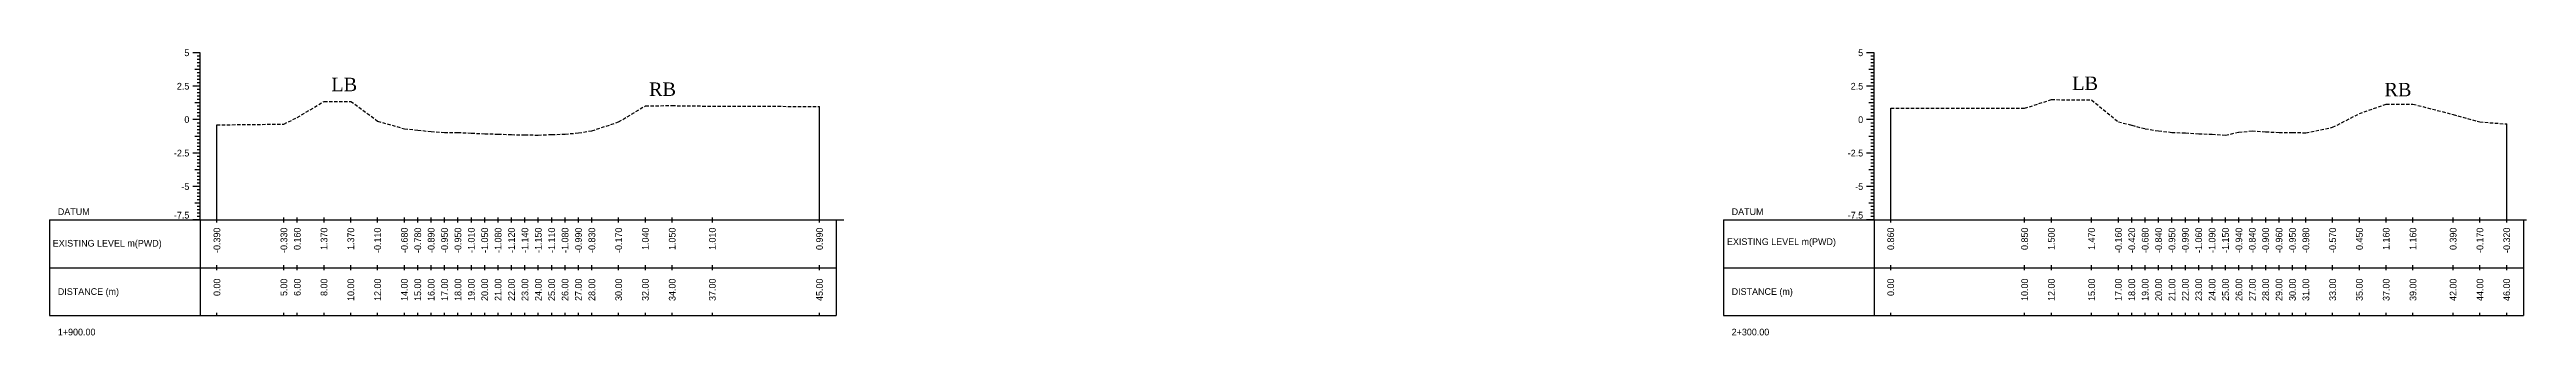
# Model space of a CAD drawing. Header units: inches. Extents: x 6579 to 9220, y -2276 to -1013.
# Drawn here: x 7655.2 to 7840.2, y -1494.5 to -1473.1 of the extents above; entities that cross this region are included whole.
import ezdxf
from ezdxf.enums import TextEntityAlignment as Align

# ---------------------------------------------------------------- set-up
doc = ezdxf.new("R2010")
doc.units = ezdxf.units.IN
doc.header["$MEASUREMENT"] = 0
doc.linetypes.add('HIDDEN', pattern=[0.375, 0.25, -0.125])
doc.layers.add('CS_Drawing', color=7, linetype='Continuous')
doc.layers.add('GL', color=3, linetype='HIDDEN')
doc.styles.add('romans', font='romans.shx')

msp = doc.modelspace()

# ---------------------------------------------------------------- linework, layer by layer
at = {"layer": 'CS_Drawing'}
for p, q in [((7666.45, -1473.39), (7665.89, -1473.39)), ((7666.45, -1473.39), (7666.06, -1473.39)), ((7666.45, -1473.39), (7666.22, -1473.39)), ((7666.45, -1473.64), (7666.22, -1473.64)), ((7666.45, -1473.89), (7666.22, -1473.89)), ((7666.45, -1474.14), (7666.22, -1474.14)), ((7666.45, -1485.89), (7666.45, -1473.39)), ((7791.45, -1473.39), (7790.89, -1473.39)), ((7791.45, -1473.39), (7791.06, -1473.39)), ((7791.45, -1473.39), (7791.22, -1473.39)), ((7791.45, -1473.64), (7791.22, -1473.64)), ((7791.45, -1473.89), (7791.22, -1473.89)), ((7791.45, -1474.14), (7791.22, -1474.14)), ((7791.45, -1485.89), (7791.45, -1473.39)), ((7666.45, -1475.89), (7665.89, -1475.89)), ((7666.45, -1474.64), (7666.06, -1474.64)), ((7666.45, -1475.89), (7666.06, -1475.89)), ((7666.45, -1474.39), (7666.22, -1474.39)), ((7666.45, -1474.64), (7666.22, -1474.64)), ((7666.45, -1474.89), (7666.22, -1474.89)), ((7666.45, -1475.14), (7666.22, -1475.14)), ((7666.45, -1475.39), (7666.22, -1475.39)), ((7666.45, -1475.64), (7666.22, -1475.64)), ((7666.45, -1475.89), (7666.22, -1475.89)), ((7791.45, -1475.89), (7790.89, -1475.89)), ((7791.45, -1474.64), (7791.06, -1474.64)), ((7791.45, -1475.89), (7791.06, -1475.89)), ((7791.45, -1474.39), (7791.22, -1474.39)), ((7791.45, -1474.64), (7791.22, -1474.64)), ((7791.45, -1474.89), (7791.22, -1474.89)), ((7791.45, -1475.14), (7791.22, -1475.14)), ((7791.45, -1475.39), (7791.22, -1475.39)), ((7791.45, -1475.64), (7791.22, -1475.64)), ((7791.45, -1475.89), (7791.22, -1475.89)), ((7666.45, -1477.14), (7666.06, -1477.14)), ((7666.45, -1476.14), (7666.22, -1476.14)), ((7666.45, -1476.39), (7666.22, -1476.39)), ((7666.45, -1476.64), (7666.22, -1476.64)), ((7666.45, -1476.89), (7666.22, -1476.89)), ((7666.45, -1477.14), (7666.22, -1477.14)), ((7666.45, -1477.39), (7666.22, -1477.39)), ((7666.45, -1477.64), (7666.22, -1477.64)), ((7666.45, -1477.89), (7666.22, -1477.89)), ((7712.7, -1485.89), (7712.7, -1477.4)), ((7791.45, -1477.14), (7791.06, -1477.14)), ((7791.45, -1476.14), (7791.22, -1476.14)), ((7791.45, -1476.39), (7791.22, -1476.39)), ((7791.45, -1476.64), (7791.22, -1476.64)), ((7791.45, -1476.89), (7791.22, -1476.89)), ((7791.45, -1477.14), (7791.22, -1477.14)), ((7791.45, -1477.39), (7791.22, -1477.39)), ((7791.45, -1477.64), (7791.22, -1477.64)), ((7791.45, -1477.89), (7791.22, -1477.89)), ((7792.7, -1485.89), (7792.7, -1477.53)), ((7666.45, -1478.39), (7665.89, -1478.39)), ((7666.45, -1478.39), (7666.06, -1478.39)), ((7666.45, -1479.64), (7666.06, -1479.64)), ((7666.45, -1478.14), (7666.22, -1478.14)), ((7666.45, -1478.39), (7666.22, -1478.39)), ((7666.45, -1478.64), (7666.22, -1478.64)), ((7666.45, -1478.89), (7666.22, -1478.89)), ((7666.45, -1479.14), (7666.22, -1479.14)), ((7666.45, -1479.39), (7666.22, -1479.39)), ((7666.45, -1479.64), (7666.22, -1479.64)), ((7667.7, -1485.89), (7667.7, -1478.78)), ((7791.45, -1478.39), (7790.89, -1478.39)), ((7791.45, -1478.39), (7791.06, -1478.39)), ((7791.45, -1479.64), (7791.06, -1479.64)), ((7791.45, -1478.14), (7791.22, -1478.14)), ((7791.45, -1478.39), (7791.22, -1478.39)), ((7791.45, -1478.64), (7791.22, -1478.64)), ((7791.45, -1478.89), (7791.22, -1478.89)), ((7791.45, -1479.14), (7791.22, -1479.14)), ((7791.45, -1479.39), (7791.22, -1479.39)), ((7791.45, -1479.64), (7791.22, -1479.64)), ((7838.7, -1485.89), (7838.7, -1478.71)), ((7666.45, -1480.89), (7665.89, -1480.89)), ((7666.45, -1480.89), (7666.06, -1480.89)), ((7666.45, -1479.89), (7666.22, -1479.89)), ((7666.45, -1480.14), (7666.22, -1480.14)), ((7666.45, -1480.39), (7666.22, -1480.39)), ((7666.45, -1480.64), (7666.22, -1480.64)), ((7666.45, -1480.89), (7666.22, -1480.89)), ((7666.45, -1481.14), (7666.22, -1481.14)), ((7666.45, -1481.39), (7666.22, -1481.39)), ((7666.45, -1481.64), (7666.22, -1481.64)), ((7791.45, -1480.89), (7790.89, -1480.89)), ((7791.45, -1480.89), (7791.06, -1480.89)), ((7791.45, -1479.89), (7791.22, -1479.89)), ((7791.45, -1480.14), (7791.22, -1480.14)), ((7791.45, -1480.39), (7791.22, -1480.39)), ((7791.45, -1480.64), (7791.22, -1480.64)), ((7791.45, -1480.89), (7791.22, -1480.89)), ((7791.45, -1481.14), (7791.22, -1481.14)), ((7791.45, -1481.39), (7791.22, -1481.39)), ((7791.45, -1481.64), (7791.22, -1481.64)), ((7666.45, -1483.39), (7665.89, -1483.39)), ((7666.45, -1482.14), (7666.06, -1482.14)), ((7666.45, -1483.39), (7666.06, -1483.39)), ((7666.45, -1481.89), (7666.22, -1481.89)), ((7666.45, -1482.14), (7666.22, -1482.14)), ((7666.45, -1482.39), (7666.22, -1482.39)), ((7666.45, -1482.64), (7666.22, -1482.64)), ((7666.45, -1482.89), (7666.22, -1482.89)), ((7666.45, -1483.14), (7666.22, -1483.14)), ((7666.45, -1483.39), (7666.22, -1483.39)), ((7791.45, -1483.39), (7790.89, -1483.39)), ((7791.45, -1482.14), (7791.06, -1482.14)), ((7791.45, -1483.39), (7791.06, -1483.39)), ((7791.45, -1481.89), (7791.22, -1481.89)), ((7791.45, -1482.14), (7791.22, -1482.14)), ((7791.45, -1482.39), (7791.22, -1482.39)), ((7791.45, -1482.64), (7791.22, -1482.64)), ((7791.45, -1482.89), (7791.22, -1482.89)), ((7791.45, -1483.14), (7791.22, -1483.14)), ((7791.45, -1483.39), (7791.22, -1483.39)), ((7666.45, -1484.64), (7666.06, -1484.64)), ((7666.45, -1483.64), (7666.22, -1483.64)), ((7666.45, -1483.89), (7666.22, -1483.89)), ((7666.45, -1484.14), (7666.22, -1484.14)), ((7666.45, -1484.39), (7666.22, -1484.39)), ((7666.45, -1484.64), (7666.22, -1484.64)), ((7666.45, -1484.89), (7666.22, -1484.89)), ((7666.45, -1485.14), (7666.22, -1485.14)), ((7791.45, -1484.64), (7791.06, -1484.64)), ((7791.45, -1483.64), (7791.22, -1483.64)), ((7791.45, -1483.89), (7791.22, -1483.89)), ((7791.45, -1484.14), (7791.22, -1484.14)), ((7791.45, -1484.39), (7791.22, -1484.39)), ((7791.45, -1484.64), (7791.22, -1484.64)), ((7791.45, -1484.89), (7791.22, -1484.89)), ((7791.45, -1485.14), (7791.22, -1485.14)), ((7655.2, -1485.89), (7666.45, -1485.89)), ((7655.2, -1485.89), (7655.2, -1493.02)), ((7666.45, -1485.89), (7665.89, -1485.89)), ((7666.45, -1485.89), (7666.06, -1485.89)), ((7666.45, -1485.39), (7666.22, -1485.39)), ((7666.45, -1485.64), (7666.22, -1485.64)), ((7666.45, -1485.89), (7666.22, -1485.89)), ((7666.45, -1485.89), (7713.95, -1485.89)), ((7666.45, -1485.89), (7666.45, -1493.02)), ((7667.7, -1486.08), (7667.7, -1485.71)), ((7672.7, -1486.08), (7672.7, -1485.71)), ((7673.7, -1486.08), (7673.7, -1485.71)), ((7675.7, -1486.08), (7675.7, -1485.71)), ((7677.7, -1486.08), (7677.7, -1485.71)), ((7679.7, -1486.08), (7679.7, -1485.71)), ((7681.7, -1486.08), (7681.7, -1485.71)), ((7682.7, -1486.08), (7682.7, -1485.71)), ((7683.7, -1486.08), (7683.7, -1485.71)), ((7684.7, -1486.08), (7684.7, -1485.71)), ((7685.7, -1486.08), (7685.7, -1485.71)), ((7686.7, -1486.08), (7686.7, -1485.71)), ((7687.7, -1486.08), (7687.7, -1485.71)), ((7688.7, -1486.08), (7688.7, -1485.71)), ((7689.7, -1486.08), (7689.7, -1485.71)), ((7690.7, -1486.08), (7690.7, -1485.71)), ((7691.7, -1486.08), (7691.7, -1485.71)), ((7692.7, -1486.08), (7692.7, -1485.71)), ((7693.7, -1486.08), (7693.7, -1485.71)), ((7694.7, -1486.08), (7694.7, -1485.71)), ((7695.7, -1486.08), (7695.7, -1485.71)), ((7697.7, -1486.08), (7697.7, -1485.71)), ((7699.7, -1486.08), (7699.7, -1485.71)), ((7701.7, -1486.08), (7701.7, -1485.71)), ((7704.7, -1486.08), (7704.7, -1485.71)), ((7712.7, -1486.08), (7712.7, -1485.71)), ((7713.95, -1485.89), (7714.51, -1485.89)), ((7713.95, -1485.89), (7714.34, -1485.89)), ((7713.95, -1485.89), (7714.17, -1485.89)), ((7713.95, -1485.89), (7713.95, -1493.02)), ((7780.2, -1485.89), (7791.45, -1485.89)), ((7780.2, -1485.89), (7780.2, -1493.02)), ((7791.45, -1485.89), (7790.89, -1485.89)), ((7791.45, -1485.89), (7791.06, -1485.89)), ((7791.45, -1485.39), (7791.22, -1485.39)), ((7791.45, -1485.64), (7791.22, -1485.64)), ((7791.45, -1485.89), (7791.22, -1485.89)), ((7791.45, -1485.89), (7839.95, -1485.89)), ((7791.45, -1485.89), (7791.45, -1493.02)), ((7792.7, -1486.08), (7792.7, -1485.71)), ((7802.7, -1486.08), (7802.7, -1485.71)), ((7804.7, -1486.08), (7804.7, -1485.71)), ((7807.7, -1486.08), (7807.7, -1485.71)), ((7809.7, -1486.08), (7809.7, -1485.71)), ((7810.7, -1486.08), (7810.7, -1485.71)), ((7811.7, -1486.08), (7811.7, -1485.71)), ((7812.7, -1486.08), (7812.7, -1485.71)), ((7813.7, -1486.08), (7813.7, -1485.71)), ((7814.7, -1486.08), (7814.7, -1485.71)), ((7815.7, -1486.08), (7815.7, -1485.71)), ((7816.7, -1486.08), (7816.7, -1485.71)), ((7817.7, -1486.08), (7817.7, -1485.71)), ((7818.7, -1486.08), (7818.7, -1485.71)), ((7819.7, -1486.08), (7819.7, -1485.71)), ((7820.7, -1486.08), (7820.7, -1485.71)), ((7821.7, -1486.08), (7821.7, -1485.71)), ((7822.7, -1486.08), (7822.7, -1485.71)), ((7823.7, -1486.08), (7823.7, -1485.71)), ((7825.7, -1486.08), (7825.7, -1485.71)), ((7827.7, -1486.08), (7827.7, -1485.71)), ((7829.7, -1486.08), (7829.7, -1485.71)), ((7831.7, -1486.08), (7831.7, -1485.71)), ((7834.7, -1486.08), (7834.7, -1485.71)), ((7836.7, -1486.08), (7836.7, -1485.71)), ((7838.7, -1486.08), (7838.7, -1485.71)), ((7839.95, -1485.89), (7840.17, -1485.89)), ((7839.95, -1485.89), (7839.95, -1493.02)), ((7655.2, -1489.46), (7666.45, -1489.46)), ((7666.45, -1489.46), (7713.95, -1489.46)), ((7666.45, -1489.46), (7713.95, -1489.46)), ((7667.7, -1489.64), (7667.7, -1489.27)), ((7672.7, -1489.64), (7672.7, -1489.27)), ((7673.7, -1489.64), (7673.7, -1489.27)), ((7675.7, -1489.64), (7675.7, -1489.27)), ((7677.7, -1489.64), (7677.7, -1489.27)), ((7679.7, -1489.64), (7679.7, -1489.27)), ((7681.7, -1489.64), (7681.7, -1489.27)), ((7682.7, -1489.64), (7682.7, -1489.27)), ((7683.7, -1489.64), (7683.7, -1489.27)), ((7684.7, -1489.64), (7684.7, -1489.27)), ((7685.7, -1489.64), (7685.7, -1489.27)), ((7686.7, -1489.64), (7686.7, -1489.27)), ((7687.7, -1489.64), (7687.7, -1489.27)), ((7688.7, -1489.64), (7688.7, -1489.27)), ((7689.7, -1489.64), (7689.7, -1489.27)), ((7690.7, -1489.64), (7690.7, -1489.27)), ((7691.7, -1489.64), (7691.7, -1489.27)), ((7692.7, -1489.64), (7692.7, -1489.27)), ((7693.7, -1489.64), (7693.7, -1489.27)), ((7694.7, -1489.64), (7694.7, -1489.27)), ((7695.7, -1489.64), (7695.7, -1489.27)), ((7697.7, -1489.64), (7697.7, -1489.27)), ((7699.7, -1489.64), (7699.7, -1489.27)), ((7701.7, -1489.64), (7701.7, -1489.27)), ((7704.7, -1489.64), (7704.7, -1489.27)), ((7712.7, -1489.64), (7712.7, -1489.27)), ((7780.2, -1489.46), (7791.45, -1489.46)), ((7791.45, -1489.46), (7839.95, -1489.46)), ((7791.45, -1489.46), (7839.95, -1489.46)), ((7792.7, -1489.64), (7792.7, -1489.27)), ((7802.7, -1489.64), (7802.7, -1489.27)), ((7804.7, -1489.64), (7804.7, -1489.27)), ((7807.7, -1489.64), (7807.7, -1489.27)), ((7809.7, -1489.64), (7809.7, -1489.27)), ((7810.7, -1489.64), (7810.7, -1489.27)), ((7811.7, -1489.64), (7811.7, -1489.27)), ((7812.7, -1489.64), (7812.7, -1489.27)), ((7813.7, -1489.64), (7813.7, -1489.27)), ((7814.7, -1489.64), (7814.7, -1489.27)), ((7815.7, -1489.64), (7815.7, -1489.27)), ((7816.7, -1489.64), (7816.7, -1489.27)), ((7817.7, -1489.64), (7817.7, -1489.27)), ((7818.7, -1489.64), (7818.7, -1489.27)), ((7819.7, -1489.64), (7819.7, -1489.27)), ((7820.7, -1489.64), (7820.7, -1489.27)), ((7821.7, -1489.64), (7821.7, -1489.27)), ((7822.7, -1489.64), (7822.7, -1489.27)), ((7823.7, -1489.64), (7823.7, -1489.27)), ((7825.7, -1489.64), (7825.7, -1489.27)), ((7827.7, -1489.64), (7827.7, -1489.27)), ((7829.7, -1489.64), (7829.7, -1489.27)), ((7831.7, -1489.64), (7831.7, -1489.27)), ((7834.7, -1489.64), (7834.7, -1489.27)), ((7836.7, -1489.64), (7836.7, -1489.27)), ((7838.7, -1489.64), (7838.7, -1489.27)), ((7655.2, -1493.02), (7666.45, -1493.02)), ((7666.45, -1493.02), (7713.95, -1493.02)), ((7667.7, -1493.02), (7667.7, -1492.83)), ((7672.7, -1493.02), (7672.7, -1492.83)), ((7673.7, -1493.02), (7673.7, -1492.83)), ((7675.7, -1493.02), (7675.7, -1492.83)), ((7677.7, -1493.02), (7677.7, -1492.83)), ((7679.7, -1493.02), (7679.7, -1492.83)), ((7681.7, -1493.02), (7681.7, -1492.83)), ((7682.7, -1493.02), (7682.7, -1492.83)), ((7683.7, -1493.02), (7683.7, -1492.83)), ((7684.7, -1493.02), (7684.7, -1492.83)), ((7685.7, -1493.02), (7685.7, -1492.83)), ((7686.7, -1493.02), (7686.7, -1492.83)), ((7687.7, -1493.02), (7687.7, -1492.83)), ((7688.7, -1493.02), (7688.7, -1492.83)), ((7689.7, -1493.02), (7689.7, -1492.83)), ((7690.7, -1493.02), (7690.7, -1492.83)), ((7691.7, -1493.02), (7691.7, -1492.83)), ((7692.7, -1493.02), (7692.7, -1492.83)), ((7693.7, -1493.02), (7693.7, -1492.83)), ((7694.7, -1493.02), (7694.7, -1492.83)), ((7695.7, -1493.02), (7695.7, -1492.83)), ((7697.7, -1493.02), (7697.7, -1492.83)), ((7699.7, -1493.02), (7699.7, -1492.83)), ((7701.7, -1493.02), (7701.7, -1492.83)), ((7704.7, -1493.02), (7704.7, -1492.83)), ((7712.7, -1493.02), (7712.7, -1492.83)), ((7780.2, -1493.02), (7791.45, -1493.02)), ((7791.45, -1493.02), (7839.95, -1493.02)), ((7792.7, -1493.02), (7792.7, -1492.83)), ((7802.7, -1493.02), (7802.7, -1492.83)), ((7804.7, -1493.02), (7804.7, -1492.83)), ((7807.7, -1493.02), (7807.7, -1492.83)), ((7809.7, -1493.02), (7809.7, -1492.83)), ((7810.7, -1493.02), (7810.7, -1492.83)), ((7811.7, -1493.02), (7811.7, -1492.83)), ((7812.7, -1493.02), (7812.7, -1492.83)), ((7813.7, -1493.02), (7813.7, -1492.83)), ((7814.7, -1493.02), (7814.7, -1492.83)), ((7815.7, -1493.02), (7815.7, -1492.83)), ((7816.7, -1493.02), (7816.7, -1492.83)), ((7817.7, -1493.02), (7817.7, -1492.83)), ((7818.7, -1493.02), (7818.7, -1492.83)), ((7819.7, -1493.02), (7819.7, -1492.83)), ((7820.7, -1493.02), (7820.7, -1492.83)), ((7821.7, -1493.02), (7821.7, -1492.83)), ((7822.7, -1493.02), (7822.7, -1492.83)), ((7823.7, -1493.02), (7823.7, -1492.83)), ((7825.7, -1493.02), (7825.7, -1492.83)), ((7827.7, -1493.02), (7827.7, -1492.83)), ((7829.7, -1493.02), (7829.7, -1492.83)), ((7831.7, -1493.02), (7831.7, -1492.83)), ((7834.7, -1493.02), (7834.7, -1492.83)), ((7836.7, -1493.02), (7836.7, -1492.83)), ((7838.7, -1493.02), (7838.7, -1492.83))]:
    msp.add_line(p, q, dxfattribs=at)
at = {"layer": 'GL'}
for points in [[(7667.7, -1478.78), (7672.7, -1478.72), (7673.7, -1478.23), (7675.7, -1477.02), (7677.7, -1477.02), (7679.7, -1478.5), (7681.7, -1479.07), (7682.7, -1479.17), (7683.7, -1479.28), (7684.7, -1479.34), (7685.7, -1479.34), (7686.7, -1479.4), (7687.7, -1479.44), (7688.7, -1479.47), (7689.7, -1479.51), (7690.7, -1479.53), (7691.7, -1479.54), (7692.7, -1479.5), (7693.7, -1479.47), (7694.7, -1479.38), (7695.7, -1479.22), (7697.7, -1478.56), (7699.7, -1477.35), (7701.7, -1477.34), (7704.7, -1477.38), (7712.7, -1477.4)], [(7792.7, -1477.53), (7802.7, -1477.54), (7804.7, -1476.89), (7807.7, -1476.92), (7809.7, -1478.55), (7810.7, -1478.81), (7811.7, -1479.07), (7812.7, -1479.23), (7813.7, -1479.34), (7814.7, -1479.38), (7815.7, -1479.45), (7816.7, -1479.48), (7817.7, -1479.54), (7818.7, -1479.33), (7819.7, -1479.23), (7820.7, -1479.29), (7821.7, -1479.35), (7822.7, -1479.34), (7823.7, -1479.37), (7825.7, -1478.96), (7827.7, -1477.94), (7829.7, -1477.23), (7831.7, -1477.23), (7834.7, -1478), (7836.7, -1478.56), (7838.7, -1478.71)]]:
    msp.add_lwpolyline(points, dxfattribs=at)

# ---------------------------------------------------------------- texts
at = {"char_height": 1, "width": 263.4059, "attachment_point": 1, "style": 'romans'}
for s, insert in [('{\\fTimes New Roman|b0|i0|c0|p18;LB}', (7676.24, -1475.26)), ('{\\fTimes New Roman|b0|i0|c0|p18;RB}', (7699.97, -1475.61)), ('{\\fTimes New Roman|b0|i0|c0|p18;LB}', (7806.25, -1475.17)), ('{\\fTimes New Roman|b0|i0|c0|p18;RB}', (7829.57, -1475.64))]:
    msp.add_mtext(s, dxfattribs=dict(at, insert=insert))
at = {"layer": 'CS_Drawing'}
for s, p in [('5', (7665.64, -1473.39)), ('5', (7790.64, -1473.39)), ('2.5', (7665.64, -1475.89)), ('2.5', (7790.64, -1475.89)), ('0', (7665.64, -1478.39)), ('0', (7790.64, -1478.39)), ('-2.5', (7665.64, -1480.89)), ('-2.5', (7790.64, -1480.89)), ('-5', (7665.64, -1483.39)), ('-5', (7790.64, -1483.39))]:
    msp.add_text(s, height=0.5, dxfattribs=at).set_placement(p, align=Align.MIDDLE_RIGHT)
for s, p in [('DATUM', (7655.82, -1485.27)), ('DATUM', (7780.82, -1485.27)), ('EXISTING LEVEL m(PWD)', (7655.44, -1487.63)), ('EXISTING LEVEL m(PWD)', (7780.47, -1487.51)), ('DISTANCE (m)', (7655.82, -1491.24)), ('DISTANCE (m)', (7780.82, -1491.24)), ('1+900.00', (7655.82, -1494.27)), ('2+300.00', (7780.82, -1494.27))]:
    msp.add_text(s, height=0.5, dxfattribs=at).set_placement(p, align=Align.MIDDLE_LEFT)
for p in [(7665.64, -1485.78), (7790.64, -1485.78)]:
    msp.add_text('-7.5', height=0.5, dxfattribs=at).set_placement(p, align=Align.RIGHT)
for s, p in [('-0.390', (7667.7, -1486.46)), ('-0.330', (7672.7, -1486.46)), ('0.160', (7673.7, -1486.46)), ('1.370', (7675.7, -1486.46)), ('1.370', (7677.7, -1486.46)), ('-0.110', (7679.7, -1486.46)), ('-0.680', (7681.7, -1486.46)), ('-0.780', (7682.7, -1486.46)), ('-0.890', (7683.7, -1486.46)), ('-0.950', (7684.7, -1486.46)), ('-0.950', (7685.7, -1486.46)), ('-1.010', (7686.7, -1486.46)), ('-1.050', (7687.7, -1486.46)), ('-1.080', (7688.7, -1486.46)), ('-1.120', (7689.7, -1486.46)), ('-1.140', (7690.7, -1486.46)), ('-1.150', (7691.7, -1486.46)), ('-1.110', (7692.7, -1486.46)), ('-1.080', (7693.7, -1486.46)), ('-0.990', (7694.7, -1486.46)), ('-0.830', (7695.7, -1486.46)), ('-0.170', (7697.7, -1486.46)), ('1.040', (7699.7, -1486.46)), ('1.050', (7701.7, -1486.46)), ('1.010', (7704.7, -1486.46)), ('0.990', (7712.7, -1486.46)), ('0.860', (7792.7, -1486.46)), ('0.850', (7802.7, -1486.46)), ('1.500', (7804.7, -1486.46)), ('1.470', (7807.7, -1486.46)), ('-0.160', (7809.7, -1486.46)), ('-0.420', (7810.7, -1486.46)), ('-0.680', (7811.7, -1486.46)), ('-0.840', (7812.7, -1486.46)), ('-0.950', (7813.7, -1486.46)), ('-0.990', (7814.7, -1486.46)), ('-1.060', (7815.7, -1486.46)), ('-1.090', (7816.7, -1486.46)), ('-1.150', (7817.7, -1486.46)), ('-0.940', (7818.7, -1486.46)), ('-0.840', (7819.7, -1486.46)), ('-0.900', (7820.7, -1486.46)), ('-0.960', (7821.7, -1486.46)), ('-0.950', (7822.7, -1486.46)), ('-0.980', (7823.7, -1486.46)), ('-0.570', (7825.7, -1486.46)), ('0.450', (7827.7, -1486.46)), ('1.160', (7829.7, -1486.46)), ('1.160', (7831.7, -1486.46)), ('0.390', (7834.7, -1486.46)), ('-0.170', (7836.7, -1486.46)), ('-0.320', (7838.7, -1486.46)), ('0.00', (7667.7, -1490.27)), ('5.00', (7672.7, -1490.27)), ('6.00', (7673.7, -1490.27)), ('8.00', (7675.7, -1490.27)), ('10.00', (7677.7, -1490.27)), ('12.00', (7679.7, -1490.27)), ('14.00', (7681.7, -1490.27)), ('15.00', (7682.7, -1490.27)), ('16.00', (7683.7, -1490.27)), ('17.00', (7684.7, -1490.27)), ('18.00', (7685.7, -1490.27)), ('19.00', (7686.7, -1490.27)), ('20.00', (7687.7, -1490.27)), ('21.00', (7688.7, -1490.27)), ('22.00', (7689.7, -1490.27)), ('23.00', (7690.7, -1490.27)), ('24.00', (7691.7, -1490.27)), ('25.00', (7692.7, -1490.27)), ('26.00', (7693.7, -1490.27)), ('27.00', (7694.7, -1490.27)), ('28.00', (7695.7, -1490.27)), ('30.00', (7697.7, -1490.27)), ('32.00', (7699.7, -1490.27)), ('34.00', (7701.7, -1490.27)), ('37.00', (7704.7, -1490.27)), ('45.00', (7712.7, -1490.27)), ('0.00', (7792.7, -1490.27)), ('10.00', (7802.7, -1490.27)), ('12.00', (7804.7, -1490.27)), ('15.00', (7807.7, -1490.27)), ('17.00', (7809.7, -1490.27)), ('18.00', (7810.7, -1490.27)), ('19.00', (7811.7, -1490.27)), ('20.00', (7812.7, -1490.27)), ('21.00', (7813.7, -1490.27)), ('22.00', (7814.7, -1490.27)), ('23.00', (7815.7, -1490.27)), ('24.00', (7816.7, -1490.27)), ('25.00', (7817.7, -1490.27)), ('26.00', (7818.7, -1490.27)), ('27.00', (7819.7, -1490.27)), ('28.00', (7820.7, -1490.27)), ('29.00', (7821.7, -1490.27)), ('30.00', (7822.7, -1490.27)), ('31.00', (7823.7, -1490.27)), ('33.00', (7825.7, -1490.27)), ('35.00', (7827.7, -1490.27)), ('37.00', (7829.7, -1490.27)), ('39.00', (7831.7, -1490.27)), ('42.00', (7834.7, -1490.27)), ('44.00', (7836.7, -1490.27)), ('46.00', (7838.7, -1490.27))]:
    msp.add_text(s, height=0.5, rotation=90, dxfattribs=at).set_placement(p, align=Align.MIDDLE_RIGHT)

doc.saveas('drawing.dxf')
